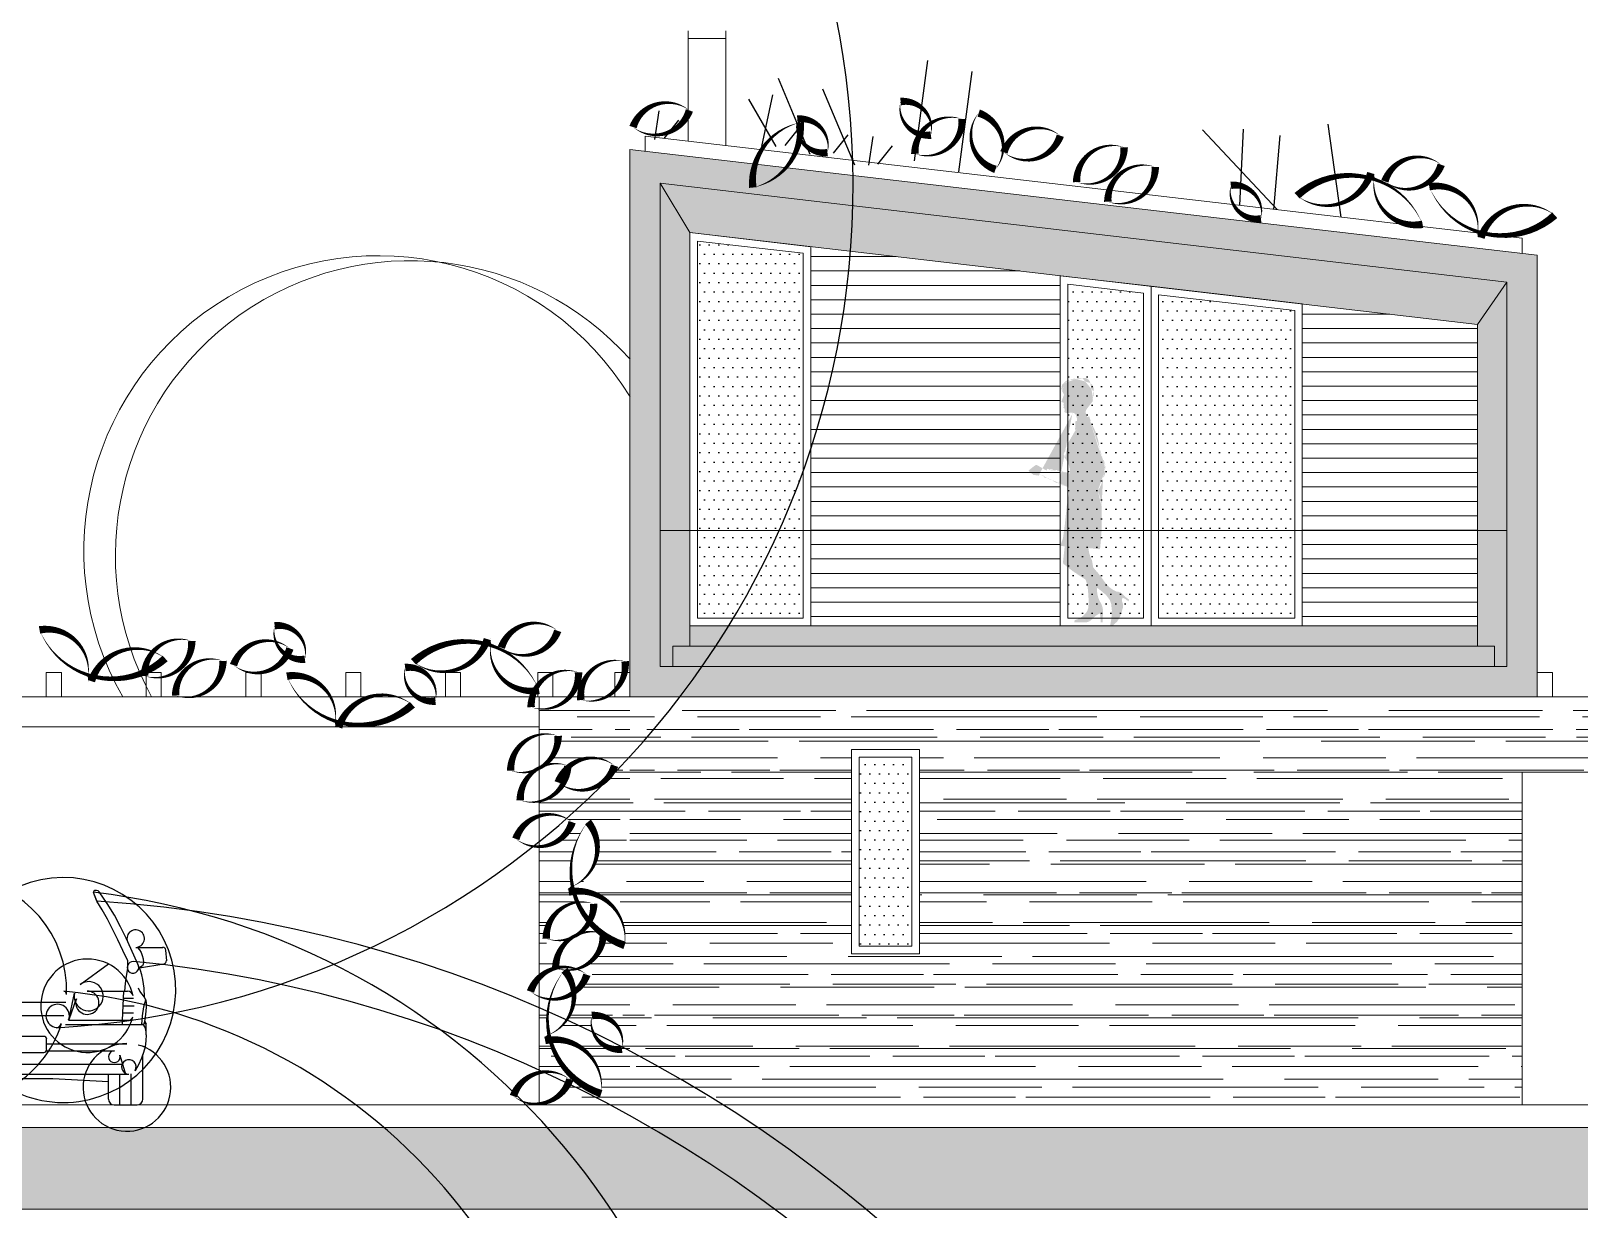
# Model space of a CAD drawing. Header units: metres. Extents: x -686 to 211, y -481 to 125.
# Drawn here: x -498.15 to -487.91, y -382.4 to -374.61 of the extents above; entities that cross this region are included whole.
import ezdxf

# ---------------------------------------------------------------- set-up
doc = ezdxf.new("R2010")
doc.units = ezdxf.units.M
for name, color, linetype in [('2 lidi', 4, 'Continuous'), ('SRAFA', 251, 'Continuous'), ('SRAFY', 3, 'Continuous'), ('srafy sklo', 252, 'Continuous'), ('stafaz', 254, 'Continuous'), ('stávající stromy', 86, 'Continuous'), ('zariz.predmety', 203, 'Continuous'), ('ZDIVO', 1, 'Continuous')]:
    doc.layers.add(name, color=color, linetype=linetype)
doc.layers.add('FLOATINGWINDOWS', color=2, linetype='Continuous', plot=False)
pattern_1 = [(360, (-155.76161, -36.91541), (2e-13, 0.09525), [])]
pattern_2 = [(180, (-948.135153, -1193.209505), (-0.03125, -0.0625), [0, -0.0625])]

# ---------------------------------------------------------------- blocks, each defined once
blk = doc.blocks.new('pani')
at = {"layer": '2 lidi'}
h = blk.add_hatch(color=254, dxfattribs=at)
h.dxf.hatch_style = 1
edge = h.paths.add_edge_path()
edge.add_arc((127.713, 160.006), 0.0103, 420.1574, 488.8546, ccw=False)
edge.add_line((127.718, 160.015), (127.778, 159.981))
edge.add_line((127.778, 159.981), (127.781, 159.979))
edge.add_line((127.781, 159.979), (127.785, 159.991))
edge.add_line((127.785, 159.991), (127.798, 159.987))
edge.add_line((127.798, 159.987), (127.797, 159.983))
edge.add_arc((127.811, 159.959), 0.0282, 417.0679, 481.4785, ccw=False)
edge.add_arc((127.836, 159.932), 0.0516, 418.0185, 460.819, ccw=False)
edge.add_arc((127.871, 159.935), 0.041, 416.4084, 460.5166, ccw=False)
edge.add_arc((127.9, 159.922), 0.048, 414.8266, 457.8068, ccw=False)
edge.add_arc((127.933, 159.929), 0.033, 446.1077, 459.4391, ccw=False)
edge.add_ellipse((127.783, 159.966), major_axis=(0, 0.153), ratio=1, start_angle=268.4632, end_angle=308.6853)
edge.add_arc((127.953, 160.089), 0.0581, 158.3411, 208.8232, ccw=False)
edge.add_arc((128.283, 159.958), 0.413, 509.8454, 518.3411, ccw=False)
edge.add_line((127.926, 160.166), (127.977, 160.253))
edge.add_line((127.977, 160.253), (127.97, 160.248))
edge.add_line((127.97, 160.248), (127.971, 160.305))
edge.add_line((127.971, 160.305), (127.982, 160.307))
edge.add_ellipse((127.91, 160.314), major_axis=(0, 0.0723), ratio=1, start_angle=263.773, end_angle=295.7568)
edge.add_ellipse((127.949, 160.332), major_axis=(0, 0.0302), ratio=1, start_angle=-63.5688, end_angle=-8.1618)
edge.add_line((127.953, 160.362), (127.935, 160.361))
edge.add_line((127.935, 160.361), (127.915, 160.36))
edge.add_line((127.915, 160.36), (127.907, 160.361))
edge.add_arc((127.907, 160.364), 0.00305, 242.0319, 264.899, ccw=False)
edge.add_arc((127.912, 160.373), 0.0129, 154.4371, 242.0319, ccw=False)
edge.add_ellipse((127.89, 160.383), major_axis=(0, 0.0109), ratio=1, start_angle=244.2782, end_angle=336.03)
edge.add_arc((127.896, 160.398), 0.0055, 218.4689, 252.6705, ccw=False)
edge.add_arc((127.893, 160.397), 0.00246, 112.5015, 253.842, ccw=False)
edge.add_arc((127.926, 160.288), 0.117, 464.8255, 467.2184, ccw=False)
edge.add_ellipse((127.886, 160.403), major_axis=(0, 0.0105), ratio=1, start_angle=254.7305, end_angle=298.4703)
edge.add_ellipse((127.899, 160.394), major_axis=(0, 0.0151), ratio=1, start_angle=13.9879, end_angle=18.3859)
edge.add_arc((127.893, 160.418), 0.0102, 239.7663, 280.0401, ccw=False)
edge.add_arc((127.892, 160.408), 0.00489, 459.3218, 522.0136, ccw=False)
edge.add_ellipse((127.885, 160.421), major_axis=(0, 0.0109), ratio=1, start_angle=216.6575, end_angle=305.9072)
edge.add_line((127.894, 160.428), (127.884, 160.431))
edge.add_line((127.884, 160.431), (127.882, 160.433))
edge.add_line((127.882, 160.433), (127.88, 160.434))
edge.add_line((127.88, 160.434), (127.879, 160.435))
edge.add_line((127.879, 160.435), (127.881, 160.439))
edge.add_line((127.881, 160.439), (127.896, 160.479))
edge.add_ellipse((127.893, 160.48), major_axis=(0, 0.00305), ratio=1, start_angle=249.3016, end_angle=295.7861)
edge.add_line((127.896, 160.481), (127.89, 160.493))
edge.add_ellipse((127.801, 160.444), major_axis=(0, 0.102), ratio=1, start_angle=-60.9985, end_angle=-55.3297)
edge.add_arc((127.921, 160.508), 0.0366, 135.7257, 190.2312, ccw=False)
edge.add_ellipse((127.935, 160.491), major_axis=(0, 0.0589), ratio=1, start_angle=43.5105, end_angle=79.3982)
edge.add_arc((127.92, 160.499), 0.043, 511.6027, 536.7327, ccw=False)
edge.add_arc((127.893, 160.529), 0.0142, 159.2271, 220.4293, ccw=False)
edge.add_line((127.88, 160.534), (127.886, 160.55))
edge.add_arc((127.908, 160.528), 0.0313, 472.9551, 494.8602, ccw=False)
edge.add_arc((127.931, 160.537), 0.0408, 444.4943, 510.6373, ccw=False)
edge.add_arc((127.965, 160.534), 0.0524, 436.0856, 484.486, ccw=False)
edge.add_arc((128.003, 160.541), 0.0508, 432.8599, 480.5756, ccw=False)
edge.add_arc((128.029, 160.55), 0.0418, 371.591, 465.3258, ccw=False)
edge.add_arc((128.042, 160.514), 0.052, 345.9816, 417.1177, ccw=False)
edge.add_arc((128.057, 160.488), 0.0377, 323.4009, 381.4325, ccw=False)
edge.add_arc((128.029, 160.469), 0.0593, 344.0111, 356.7905, ccw=False)
edge.add_arc((128.066, 160.445), 0.0214, 328.4735, 381.1133, ccw=False)
edge.add_line((128.084, 160.434), (128.051, 160.392))
edge.add_ellipse((128.074, 160.366), major_axis=(0, 0.0344), ratio=1, start_angle=40.832, end_angle=119.7331)
edge.add_ellipse((128.076, 160.356), major_axis=(0, 0.0331), ratio=1, start_angle=103.1286, end_angle=135.8096)
edge.add_line((128.053, 160.332), (128.062, 160.339))
edge.add_line((128.062, 160.339), (128.073, 160.308))
edge.add_line((128.073, 160.308), (128.069, 160.306))
edge.add_arc((127.717, 160.085), 0.416, 362.7274, 392.0768, ccw=False)
edge.add_arc((128.023, 160.022), 0.137, 372.2555, 397.3408, ccw=False)
edge.add_arc((128.092, 160.007), 0.078, 366.0167, 394.3935, ccw=False)
edge.add_arc((128.085, 160.001), 0.0857, 350.4076, 369.5566, ccw=False)
edge.add_arc((128.08, 159.979), 0.0904, 326.3346, 364.743, ccw=False)
edge.add_arc((127.945, 159.967), 0.213, 324.9985, 349.8141, ccw=False)
edge.add_arc((127.827, 159.718), 0.319, 364.7559, 383.3457, ccw=False)
edge.add_arc((128.104, 159.742), 0.0411, 360.1486, 363.7937, ccw=False)
edge.add_line((128.145, 159.742), (128.145, 159.583))
edge.add_line((128.145, 159.583), (128.14, 159.516))
edge.add_line((128.14, 159.516), (128.135, 159.464))
edge.add_arc((128.129, 159.465), 0.00635, 259.1349, 352.4606, ccw=False)
edge.add_line((128.127, 159.459), (128.076, 159.465))
edge.add_line((128.076, 159.465), (128.058, 159.466))
edge.add_line((128.058, 159.466), (128.062, 159.438))
edge.add_line((128.062, 159.438), (128.069, 159.414))
edge.add_line((128.069, 159.414), (128.082, 159.383))
edge.add_line((128.082, 159.383), (128.089, 159.339))
edge.add_arc((127.983, 159.25), 0.139, 395.7852, 399.8763, ccw=False)
edge.add_arc((127.495, 158.786), 0.811, 394.1977, 402.2804, ccw=False)
edge.add_ellipse((128.311, 159.34), major_axis=(0, 0.175), ratio=1, start_angle=124.2156, end_angle=157.6727)
edge.add_arc((128.246, 159.126), 0.0521, 402.2732, 451.3602, ccw=False)
edge.add_ellipse((128.444, 159.307), major_axis=(0, 0.216), ratio=1, start_angle=132.2911, end_angle=146.7264)
edge.add_line((128.326, 159.126), (128.324, 159.114))
edge.add_line((128.324, 159.114), (128.308, 159.124))
edge.add_line((128.308, 159.124), (128.304, 159.128))
edge.add_line((128.304, 159.128), (128.286, 159.138))
edge.add_line((128.286, 159.138), (128.282, 159.136))
edge.add_line((128.282, 159.136), (128.281, 159.129))
edge.add_line((128.281, 159.129), (128.279, 159.118))
edge.add_line((128.279, 159.118), (128.286, 159.098))
edge.add_line((128.286, 159.098), (128.287, 159.076))
edge.add_line((128.287, 159.076), (128.279, 159.047))
edge.add_line((128.279, 159.047), (128.267, 159.013))
edge.add_line((128.267, 159.013), (128.248, 158.98))
edge.add_line((128.248, 158.98), (128.218, 158.953))
edge.add_line((128.218, 158.953), (128.207, 158.949))
edge.add_line((128.207, 158.949), (128.203, 158.95))
edge.add_line((128.203, 158.95), (128.204, 158.968))
edge.add_line((128.204, 158.968), (128.21, 159.001))
edge.add_line((128.21, 159.001), (128.213, 159.055))
edge.add_line((128.213, 159.055), (128.208, 159.098))
edge.add_line((128.208, 159.098), (128.2, 159.122))
edge.add_line((128.2, 159.122), (128.174, 159.157))
edge.add_line((128.174, 159.157), (128.138, 159.186))
edge.add_line((128.138, 159.186), (128.116, 159.204))
edge.add_ellipse((128.268, 159.187), major_axis=(0, 0.153), ratio=1, start_angle=83.7792, end_angle=120.9883)
edge.add_arc((128.028, 159.043), 0.127, 357.836, 390.9704, ccw=False)
edge.add_ellipse((128.777, 158.968), major_axis=(0, 0.626), ratio=1, start_angle=83.4955, end_angle=89.3577)
edge.add_line((128.151, 158.975), (128.14, 158.975))
edge.add_line((128.14, 158.975), (128.135, 159.028))
edge.add_ellipse((128.131, 159.028), major_axis=(0, 0.00439), ratio=1, start_angle=265.4756, end_angle=386.9949)
edge.add_ellipse((128.199, 158.894), major_axis=(0, 0.155), ratio=1, start_angle=26.9949, end_angle=48.3179)
edge.add_arc((128.032, 159.043), 0.0692, 276.7749, 318.3, ccw=False)
edge.add_line((128.04, 158.974), (127.964, 158.974))
edge.add_line((127.964, 158.974), (127.968, 158.991))
edge.add_ellipse((127.945, 159.105), major_axis=(0, 0.117), ratio=1, start_angle=191.3755, end_angle=226.3236)
edge.add_ellipse((127.979, 159.086), major_axis=(0, 0.0794), ratio=1, start_angle=219.0935, end_angle=272.1837)
edge.add_ellipse((127.34, 159.109), major_axis=(0, 0.719), ratio=1, start_angle=268.4829, end_angle=275.6523)
edge.add_ellipse((127.836, 159.176), major_axis=(0, 0.219), ratio=1, start_angle=-89.303, end_angle=-68.1109)
edge.add_line((128.039, 159.258), (127.997, 159.285))
edge.add_arc((128.614, 160.231), 1.129, 234.2601, 236.8721, ccw=False)
edge.add_line((127.954, 159.314), (127.895, 159.36))
edge.add_arc((127.904, 159.372), 0.0148, 173.7382, 231.745, ccw=False)
edge.add_line((127.89, 159.374), (127.901, 159.478))
edge.add_line((127.901, 159.478), (127.88, 159.48))
edge.add_arc((127.88, 159.486), 0.00635, 160.0299, 265.319, ccw=False)
edge.add_line((127.874, 159.488), (127.89, 159.532))
edge.add_line((127.89, 159.532), (127.902, 159.622))
edge.add_line((127.902, 159.622), (127.902, 159.623))
edge.add_line((127.902, 159.623), (127.915, 159.747))
edge.add_line((127.915, 159.747), (127.929, 159.823))
edge.add_line((127.929, 159.823), (127.926, 159.868))
edge.add_arc((127.955, 159.935), 0.0728, 235.0166, 247.1926, ccw=False)
edge.add_arc((127.928, 159.987), 0.113, 235.7967, 262.4722, ccw=False)
edge.add_arc((127.879, 159.987), 0.0942, 227.2098, 261.2742, ccw=False)
edge.add_arc((127.826, 159.988), 0.0715, 229.4789, 260.9868, ccw=False)
edge.add_line((127.779, 159.934), (127.778, 159.93))
edge.add_line((127.778, 159.93), (127.764, 159.935))
edge.add_line((127.764, 159.935), (127.767, 159.942))
edge.add_line((127.767, 159.942), (127.734, 159.954))
edge.add_line((127.734, 159.954), (127.73, 159.947))
edge.add_arc((127.728, 159.949), 0.00296, 261.0534, 329.4677, ccw=False)
edge.add_line((127.727, 159.946), (127.693, 159.951))
edge.add_line((127.693, 159.951), (127.664, 159.976))
edge.add_arc((127.666, 159.978), 0.00296, 128.8546, 229.8237, ccw=False)
edge.add_line((127.664, 159.981), (127.706, 160.014))
edge = h.paths.add_edge_path(flags=16)
edge.add_arc((128.135, 159.743), 0.0103, 360.1486, 363.6715, ccw=False)
edge.add_arc((128.135, 159.743), 0.0103, 360.1486, 363.6715)
edge = h.paths.add_edge_path(flags=17)
edge.add_arc((128.124, 159.743), 0.0206, 360.1486, 363.7108, ccw=False)
edge.add_arc((128.124, 159.743), 0.0206, 360.1486, 363.7108)
edge = h.paths.add_edge_path(flags=16)
edge.add_arc((127.928, 159.987), 0.113, 235.5357, 235.7967, ccw=False)
edge.add_line((127.734, 159.954), (127.733, 159.955))
edge.add_line((127.957, 160.363), (127.953, 160.362))
blk = doc.blocks.new('SYM_AUTO_MERCEDES_MB100-V')
at = {"color": 7, "linetype": 'Continuous'}
for p, q in [((58.3, 134.9), (56, 140.6)), ((-104.3, 95.4), (-103.9, 102.4)), ((-101.9, 104.2), (-84.1, 104.2)), ((84, 104.2), (101.9, 104.2)), ((103.8, 102.4), (104.3, 95.4)), ((-102.7, 93.4), (-86.5, 90.7)), ((-66, 93.4), (-47.2, 79.7)), ((47.2, 79.7), (66, 93.4)), ((86.5, 90.7), (102.7, 93.4)), ((0, 84), (-3.4, 82)), ((0, 87.8), (0, 84)), ((0, 84), (3.3, 82)), ((-78.5, 75.3), (-52, 75.3)), ((-76.3, 75.3), (-75.3, 56)), ((-39.7, 56.2), (-43.4, 73.9)), ((0, 76.9), (0, 50.2)), ((43.4, 73.9), (39.6, 56.2)), ((52, 75.3), (78.5, 75.3)), ((75.3, 56), (76.2, 75.3)), ((-83, 65.6), (-75.8, 65.6)), ((-82.6, 70.5), (-76, 70.5)), ((-39.7, 56.2), (-44.8, 70.2)), ((-37.9, 68), (37.9, 68)), ((44.7, 70.2), (39.7, 56.2)), ((75.8, 65.6), (83, 65.6)), ((76, 70.5), (82.6, 70.5)), ((-91, 53.6), (-89.8, 55.6)), ((-91, 53.6), (-91, 46.3)), ((-88.1, 53.1), (-91, 53.6)), ((-88.1, 53.1), (-37.5, 53.1)), ((-82.6, 60.8), (-75.5, 60.8)), ((-79.3, 56), (-39.6, 56)), ((-75.3, 56), (-75.3, 53.1)), ((-36.4, 59.1), (36.4, 59.1)), ((37.5, 53.1), (88.2, 53.1)), ((39.6, 56), (79.3, 56)), ((75.3, 53.1), (75.3, 56)), ((75.5, 60.8), (82.6, 60.8)), ((91, 53.6), (88.1, 53.1)), ((89.8, 55.6), (91, 53.6)), ((91, 46.3), (91, 53.6)), ((-25.1, 36.7), (-25.1, 43.4)), ((-23.2, 45.4), (23.2, 45.4)), ((25.1, 36.7), (25.1, 43.4)), ((-85.7, 39.5), (-90.1, 38.4)), ((-88.8, 33.4), (-88.8, 3.9)), ((-78.2, 40.5), (-25.1, 40.5)), ((-77.2, 20.3), (-73.6, 32.9)), ((-69.9, 35.7), (-25.1, 35.7)), ((-23.2, 34.7), (23.2, 34.7)), ((24.8, 35.7), (69.9, 35.7)), ((25.1, 40.5), (78.2, 40.5)), ((73.6, 32.9), (77.2, 20.3)), ((90.1, 38.4), (85.7, 39.6)), ((88.7, 3.9), (88.7, 33.4)), ((-81.2, 20.6), (-81.2, 0)), ((-75.3, 27), (75.3, 27)), ((81.1, 0), (81.1, 20.6)), ((-79.5, 20.3), (79.5, 20.3)), ((-73.6, 20.3), (-73.6, 0)), ((-66, 20.3), (-66, 3.9)), ((-66, 15.4), (-29.1, 17.4)), ((-29.1, 17.4), (29.1, 17.4)), ((29.1, 17.4), (66, 15.4)), ((66, 3.9), (66, 20.3)), ((73.6, 0), (73.6, 20.3)), ((-84.9, 0), (-69.8, 0)), ((69.8, 0), (84.9, 0))]:
    blk.add_line(p, q, dxfattribs=at)
for points in [[(-84.7, 94.6), (-77.6, 110.2), (-73.9, 117.9), (-69.9, 125.5), (-65.1, 133.3), (-59.8, 140.9)], [(-78.8, 95.2), (-75.6, 102.2), (-72.3, 109.2), (-65.3, 122.9), (-63.7, 126), (-61.9, 129.1), (-60.1, 131.9), (-58.4, 134.7), (-57.1, 137.6), (-56, 140.6)], [(-59.8, 140.9), (-59.1, 141.5), (-58, 141.8), (-57, 141.8), (-56.3, 141.4), (-56.1, 141), (-56, 140.6)], [(59.8, 140.9), (59.1, 141.5), (58, 141.8), (57, 141.8), (56.3, 141.4), (56.1, 141), (56, 140.6)], [(78.8, 95.2), (75.6, 102.2), (72.3, 109.2), (65.3, 122.9), (63.7, 126), (61.9, 129.1), (60.1, 131.9), (58.4, 134.7), (57.1, 137.6), (56, 140.6)], [(84.7, 94.6), (77.6, 110.2), (73.9, 117.9), (69.9, 125.5), (65.1, 133.3), (59.8, 140.9)], [(-85.1, 104.2), (-86.5, 102.6), (-87.6, 100.8), (-88.3, 98.8), (-88.9, 96.6), (-89.1, 94.1), (-88.9, 93), (-88.4, 92.1), (-87.5, 91.3), (-86.5, 90.7)], [(85.1, 104.2), (86.5, 102.6), (87.6, 100.8), (88.3, 98.8), (88.9, 96.6), (89.1, 94.1), (88.9, 93), (88.4, 92.1), (87.5, 91.3), (86.5, 90.7)], [(-89.8, 71.3), (-89.6, 77.2), (-88.8, 83), (-88.1, 86), (-87.1, 88.9), (-84.7, 94.6)], [(-76.8, 75.3), (-77.2, 80.3), (-78, 85.2), (-78.7, 90.2), (-78.8, 92.7), (-78.8, 95.2)], [(76.8, 75.3), (77.2, 80.3), (78, 85.2), (78.7, 90.2), (78.8, 92.7), (78.8, 95.2)], [(89.8, 71.3), (89.6, 77.2), (88.8, 83), (88.1, 86), (87.1, 88.9), (84.7, 94.6)], [(-90.7, 69.5), (-89.6, 71.5), (-88.2, 73.3), (-86.8, 75.2), (-85.9, 77.2)], [(90.7, 69.5), (89.6, 71.5), (88.2, 73.3), (86.8, 75.2), (85.9, 77.2)], [(-90.7, 69.5), (-91, 67.1), (-91, 64.6), (-90.5, 59.7), (-90, 56.5), (-89.3, 53.3)], [(-88.1, 53.1), (-88.4, 59), (-89.4, 64.9), (-90, 67.2), (-90.7, 69.5)], [(88.1, 53.1), (88.4, 59), (89.4, 64.9), (90, 67.2), (90.7, 69.5)], [(90.7, 69.5), (91, 67.1), (91, 64.6), (90.5, 59.7), (90, 56.5), (89.3, 53.3)], [(-91, 46.3), (-90.9, 48.4), (-90.5, 50.6), (-90.1, 51.6), (-89.3, 52.7), (-88.8, 53), (-88.1, 53.1)], [(91, 46.3), (90.9, 48.4), (90.5, 50.6), (90.1, 51.6), (89.3, 52.7), (88.8, 53), (88.1, 53.1)], [(-91, 46.3), (-90.8, 42.4), (-90.2, 38.5), (-89.2, 34.6), (-87.8, 30.9), (-85.9, 26.6), (-83.6, 22.5)], [(91, 46.3), (90.8, 42.4), (90.2, 38.5), (89.2, 34.6), (87.8, 30.9), (85.9, 26.6), (83.6, 22.5)]]:
    blk.add_lwpolyline(points, dxfattribs=at)
blk.add_circle((0, 84), 3.86, dxfattribs=at)
for centre, radius, start, end in [((0, -335.2), 479.1, 83.2902, 96.7098), ((0, -747.4), 884.1, 86.2131, 93.787), ((-101.9, 102.3), 1.93, 90.0139, 176.001), ((-84.1, 110), 5.79, 269.9969, 331.0453), ((84, 110), 5.79, 208.898, 270.0032), ((101.9, 102.3), 1.93, 3.999, 89.9861), ((-102.4, 95.3), 1.93, 176, 260.2481), ((-82.2, 91), 3.86, 95.5893, 144.3447), ((0, -748.9), 847.8, 84.4077, 95.5894), ((82.2, 91), 3.86, 35.6553, 84.4107), ((102.4, 95.3), 1.93, 279.7519, 364), ((-52.1, 65.6), 30.9, 167.6486, 193.9434), ((-78.5, 71.4), 3.86, 89.9996, 167.6485), ((-52, 67.6), 7.72, 19.9999, 89.9998), ((-52.9, 71.9), 9.65, 11.9999, 54), ((-36.3, 73.2), 1.93, 95.4998, 182.1629), ((36.1, 76), 74.4, 182.1625, 197.3586), ((0, -304), 380.9, 84.4999, 95.5), ((-36.1, 76), 74.4, 342.6414, 357.8375), ((36.3, 73.2), 1.93, 357.8371, 444.5002), ((52.9, 71.9), 9.65, 126.0001, 168.0001), ((52, 67.6), 7.72, 90.0002, 160), ((78.5, 71.4), 3.86, 12.3515, 90.0004), ((52.1, 65.6), 30.9, 346.0566, 372.3514), ((-79.3, 58.9), 2.9, 193.9435, 270.0001), ((-32.4, 58.9), 7.72, 200.0001, 266.6262), ((-31.2, 54.9), 3.86, 197.3589, 266.7713), ((31.2, 54.9), 3.86, 273.2287, 342.6411), ((32.4, 58.9), 7.72, 273.3739, 339.9999), ((79.3, 58.9), 2.9, 269.9999, 346.0565), ((0, 608.6), 558.4, 266.6262, 273.229), ((-23.2, 43.4), 1.93, 90, 180), ((23.2, 43.4), 1.93, 0, 90), ((-78.2, 11.6), 29, 90, 105), ((-69.9, 31.9), 3.86, 89.9999, 163.9999), ((-23.2, 36.7), 1.93, 180, 270), ((23.2, 36.7), 1.93, 270, 360), ((69.9, 31.9), 3.86, 16, 90.0001), ((78.2, 11.6), 29, 75, 90), ((-79.5, 25.1), 4.83, 212.4715, 270.0004), ((79.5, 25.1), 4.83, 269.9997, 327.5285), ((-84.9, 3.9), 3.86, 180, 270), ((-69.8, 3.9), 3.86, 270, 360), ((69.8, 3.9), 3.86, 180, 269.9999), ((84.9, 3.9), 3.86, 270, 360)]:
    blk.add_arc(centre, radius, start, end, dxfattribs=at)

msp = doc.modelspace()

# ---------------------------------------------------------------- hatches: boundary and pattern name
at = {"layer": 'SRAFA', "linetype": 'Continuous', "lineweight": 0}
h = msp.add_hatch(dxfattribs=at)
h.set_pattern_fill('LINE', color=256, scale=0.03, angle=360, style=0)
h.set_pattern_definition(pattern_1)
h.paths.add_polyline_path([(-491.345, -376.227), (-492.995, -376.035), (-492.995, -377.912), (-491.345, -377.912)])
h = msp.add_hatch(dxfattribs=at)
h.set_pattern_fill('LINE', color=256, scale=0.03, angle=360, style=0)
h.set_pattern_definition(pattern_1)
h.paths.add_polyline_path([(-488.586, -376.549), (-489.745, -376.414), (-489.745, -377.912), (-488.586, -377.912)])
h = msp.add_hatch(dxfattribs=at)
h.set_pattern_fill('LINE', color=256, scale=0.03, angle=360, style=0)
h.set_pattern_definition(pattern_1)
h.paths.add_polyline_path([(-491.345, -377.912), (-492.995, -377.912), (-492.995, -378.542), (-491.345, -378.542)])
h = msp.add_hatch(dxfattribs=at)
h.set_pattern_fill('LINE', color=256, scale=0.03, angle=360, style=0)
h.set_pattern_definition(pattern_1)
h.paths.add_polyline_path([(-488.586, -377.912), (-489.745, -377.912), (-489.745, -378.542), (-488.586, -378.542)])
h = msp.add_hatch(dxfattribs=at)
h.set_pattern_fill('AR-RROOF,_O', color=256, scale=0.008, angle=360)
h.set_pattern_definition([(360, (-168.2616, -36.91541), (0.44704, 0.2032), [3.048, -0.4064, 1.016, -0.2032]), (360, (-167.99135, -36.8138), (-0.2032, 0.270256), [0.6096, -0.067056, 1.2192, -0.1524]), (360, (-168.16001, -36.74269), (1.05664, 0.136144), [1.6256, -0.28448, 0.8128, -0.2032])])
h.paths.add_polyline_path([(-494.191, -379.012), (-494.291, -379.012), (-494.346, -379.012, -0.187517), (-494.516, -379.034, -0.02355), (-494.517, -379.012), (-494.59, -379.012, -0.241086), (-494.791, -379.092), (-494.791, -379.263, -0.133794), (-494.666, -379.271, -0.255555), (-494.771, -379.473, -0.182799), (-494.603, -379.467, -0.01456), (-494.603, -379.481, -0.3725), (-494.293, -379.468, -0.477216), (-494.639, -379.597, -0.203923), (-494.791, -379.704), (-494.791, -379.8, -0.247594), (-494.573, -379.842, -0.313863), (-494.791, -380.004), (-494.791, -380.869, -0.133838), (-494.682, -380.807, -0.254062), (-494.577, -380.606, -0.182799), (-494.745, -380.612, -0.382881), (-494.538, -380.371, -0.036808), (-494.564, -380.299, 0.02656), (-494.596, -380.304, 0.520567), (-494.589, -380.273, 0.017027), (-494.571, -380.266, -0.221401), (-494.469, -379.84, -0.499116), (-494.571, -380.266, 0.01621), (-494.564, -380.299, -0.48727), (-494.227, -380.657, -0.077038), (-494.368, -380.583, -0.340367), (-494.545, -380.813, -0.083878), (-494.476, -380.851, -0.158522), (-494.563, -380.969, -0.325781), (-494.727, -381.248, 0.01621), (-494.719, -381.281, -0.48727), (-494.382, -381.638, -0.250948), (-494.719, -381.281, 0.02656), (-494.752, -381.286, 0.520567), (-494.745, -381.255, 0.017027), (-494.727, -381.248, -0.114814), (-494.72, -381.013, -0.076659), (-494.791, -380.996), (-494.791, -381.499, -0.229498), (-494.589, -381.544, -0.295764), (-494.791, -381.705), (-494.791, -381.712), (-494.191, -381.712)])
h.paths.add_polyline_path([(-494.244, -381.344, -0.520567), (-494.443, -381.121, -0.520567)], flags=16)
h = msp.add_hatch(dxfattribs=at)
h.set_pattern_fill('AR-RROOF,_O', color=256, scale=0.008, angle=360)
h.set_pattern_definition([(360, (-155.7616, -36.91541), (0.44704, 0.2032), [3.048, -0.4064, 1.016, -0.2032]), (360, (-155.49135, -36.8138), (-0.2032, 0.270256), [0.6096, -0.067056, 1.2192, -0.1524]), (360, (-155.66001, -36.74269), (1.05664, 0.136144), [1.6256, -0.28448, 0.8128, -0.2032])])
h.paths.add_polyline_path([(-488.291, -379.512), (-487.491, -379.512), (-487.491, -381.712), (-487.191, -381.712), (-487.191, -379.012), (-488.191, -379.012), (-494.191, -379.012), (-494.191, -381.712), (-488.291, -381.712)])
h.paths.add_polyline_path([(-492.726, -379.362), (-492.276, -379.362), (-492.276, -380.712), (-492.726, -380.712)], flags=16)
h.paths.add_polyline_path([(-492.676, -379.412), (-492.326, -379.412), (-492.326, -380.662), (-492.676, -380.662)], flags=0)
at = {"layer": 'SRAFA', "linetype": 'Continuous'}
msp.add_hatch(color=256, dxfattribs=at).paths.add_polyline_path([(-444.88, -381.862), (-544.191, -381.862), (-544.191, -382.401), (-444.88, -382.401)])
at = {"layer": 'srafy sklo', "linetype": 'Continuous', "lineweight": 0}
h = msp.add_hatch(color=256, dxfattribs=at)
h.paths.add_polyline_path([(-494.191, -375.392), (-488.191, -376.092), (-488.191, -379.012), (-494.191, -379.012)])
h.paths.add_polyline_path([(-493.991, -375.616), (-493.991, -378.812), (-488.391, -378.812), (-488.391, -376.27)], flags=16)
for points in [[(-493.991, -375.616), (-493.795, -375.941), (-492.995, -376.035), (-488.586, -376.549), (-488.391, -376.27)], [(-493.795, -375.941), (-493.991, -375.616), (-493.991, -377.912), (-493.795, -377.912)], [(-488.391, -376.27), (-488.586, -376.549), (-488.586, -377.912), (-488.391, -377.912)], [(-493.795, -377.912), (-493.991, -377.912), (-493.991, -378.812), (-493.907, -378.812), (-493.907, -378.677), (-493.795, -378.677), (-493.795, -378.542)], [(-488.391, -377.912), (-488.586, -377.912), (-488.586, -378.542), (-488.586, -378.677), (-488.474, -378.677), (-488.474, -378.812), (-488.391, -378.812)], [(-488.586, -378.542), (-493.795, -378.542), (-493.795, -378.677), (-488.586, -378.677)], [(-488.474, -378.677), (-493.907, -378.677), (-493.907, -378.812), (-488.474, -378.812)]]:
    msp.add_hatch(color=253, dxfattribs=at).paths.add_polyline_path(points)
at = {"layer": 'stafaz', "linetype": 'Continuous'}
h = msp.add_hatch(dxfattribs=at)
h.set_pattern_fill('DOTS', color=256, angle=149.9014, style=0)
h.set_pattern_definition(pattern_2)
h.paths.add_polyline_path([(-493.045, -376.079), (-493.745, -375.998), (-493.745, -377.912), (-493.045, -377.912)])
h = msp.add_hatch(dxfattribs=at)
h.set_pattern_fill('DOTS', color=256, angle=149.9014, style=0)
h.set_pattern_definition(pattern_2)
h.paths.add_polyline_path([(-490.795, -376.342), (-491.295, -376.283), (-491.295, -377.912), (-490.795, -377.912)])
h = msp.add_hatch(dxfattribs=at)
h.set_pattern_fill('DOTS', color=256, angle=149.9014, style=0)
h.set_pattern_definition(pattern_2)
h.paths.add_polyline_path([(-489.795, -376.458), (-490.695, -376.353), (-490.695, -377.912), (-489.795, -377.912)])
h = msp.add_hatch(dxfattribs=at)
h.set_pattern_fill('DOTS', color=256, angle=149.9014, style=0)
h.set_pattern_definition(pattern_2)
h.paths.add_polyline_path([(-493.045, -377.912), (-493.745, -377.912), (-493.745, -378.492), (-493.045, -378.492)])
h = msp.add_hatch(dxfattribs=at)
h.set_pattern_fill('DOTS', color=256, angle=149.9014, style=0)
h.set_pattern_definition(pattern_2)
h.paths.add_polyline_path([(-490.795, -377.912), (-491.295, -377.912), (-491.295, -378.492), (-490.795, -378.492)])
h = msp.add_hatch(dxfattribs=at)
h.set_pattern_fill('DOTS', color=256, angle=149.9014, style=0)
h.set_pattern_definition(pattern_2)
h.paths.add_polyline_path([(-489.795, -377.912), (-490.695, -377.912), (-490.695, -378.492), (-489.795, -378.492)])
h = msp.add_hatch(dxfattribs=at)
h.set_pattern_fill('DOTS', color=256, angle=149.9014, style=0)
h.set_pattern_definition(pattern_2)
h.paths.add_polyline_path([(-492.326, -380.662), (-492.326, -379.412), (-492.676, -379.412), (-492.676, -380.662)])

# ---------------------------------------------------------------- linework, layer by layer
at = {"layer": 'FLOATINGWINDOWS', "linetype": 'Continuous', "lineweight": 0, "flags": 128}
msp.add_lwpolyline([(-493.991, -375.616), (-493.991, -378.812), (-488.391, -378.812), (-488.391, -376.27)], close=True, dxfattribs=at)
at = {"layer": 'SRAFA', "linetype": 'Continuous', "lineweight": 0}
msp.add_lwpolyline([(-444.88, -381.862), (-544.191, -381.862), (-544.191, -382.401), (-444.88, -382.401)], close=True, dxfattribs=at)
at = {"layer": 'SRAFY', "linetype": 'Continuous', "lineweight": 0}
for p, q in [((-493.806, -375.336), (-493.806, -374.608)), ((-493.556, -375.365), (-493.556, -374.608)), ((-493.806, -374.658), (-493.556, -374.658)), ((-494.091, -375.403), (-494.091, -375.303)), ((-494.191, -375.392), (-488.191, -376.092)), ((-494.191, -375.392), (-494.191, -379.012)), ((-493.991, -378.812), (-493.991, -375.616)), ((-493.991, -375.616), (-493.795, -375.941)), ((-493.795, -378.542), (-493.795, -375.941)), ((-493.795, -375.941), (-488.586, -376.549)), ((-492.995, -378.542), (-492.995, -376.035)), ((-488.291, -376.08), (-488.291, -375.979)), ((-488.191, -376.092), (-488.191, -379.012)), ((-491.345, -378.542), (-491.345, -376.227)), ((-490.745, -378.542), (-490.745, -376.297)), ((-488.586, -376.549), (-488.391, -376.27)), ((-488.391, -376.292), (-488.391, -378.812)), ((-488.391, -378.812), (-488.391, -376.292)), ((-489.745, -378.542), (-489.745, -376.414)), ((-488.586, -378.542), (-488.586, -376.549)), ((-493.991, -377.912), (-488.391, -377.912)), ((-493.795, -378.542), (-493.795, -378.677)), ((-488.586, -378.542), (-493.795, -378.542)), ((-488.586, -378.542), (-488.586, -378.677)), ((-488.474, -378.677), (-493.907, -378.677)), ((-493.907, -378.677), (-493.907, -378.812)), ((-488.474, -378.677), (-488.474, -378.812)), ((-488.391, -378.812), (-493.991, -378.812)), ((-500.691, -379.012), (-494.991, -379.012)), ((-500.691, -379.012), (-494.191, -379.012)), ((-494.791, -381.712), (-494.791, -379.012)), ((-488.191, -379.012), (-494.191, -379.012)), ((-488.191, -379.012), (-482.491, -379.012)), ((-488.191, -379.012), (-481.691, -379.012)), ((-499.691, -379.212), (-494.791, -379.212)), ((-488.291, -381.712), (-488.291, -379.512)), ((-487.491, -379.512), (-488.291, -379.512))]:
    msp.add_line(p, q, dxfattribs=at)
msp.add_lwpolyline([(-494.091, -375.303), (-488.291, -375.979)], dxfattribs=at)
for points in [[(-494.191, -375.392), (-488.191, -376.092), (-488.191, -379.012), (-494.191, -379.012)], [(-493.991, -375.616), (-488.391, -376.27), (-488.391, -378.812), (-493.991, -378.812)], [(-497.951, -378.852), (-498.051, -378.852), (-498.051, -379.012), (-497.951, -379.012)], [(-497.291, -378.852), (-497.391, -378.852), (-497.391, -379.012), (-497.291, -379.012)], [(-496.631, -378.852), (-496.731, -378.852), (-496.731, -379.012), (-496.631, -379.012)], [(-495.971, -378.852), (-496.071, -378.852), (-496.071, -379.012), (-495.971, -379.012)], [(-495.311, -378.852), (-495.411, -378.852), (-495.411, -379.012), (-495.311, -379.012)], [(-494.701, -378.852), (-494.801, -378.852), (-494.801, -379.012), (-494.701, -379.012)], [(-494.191, -378.852), (-494.291, -378.852), (-494.291, -379.012), (-494.191, -379.012)], [(-488.091, -378.852), (-488.191, -378.852), (-488.191, -379.012), (-488.091, -379.012)], [(-492.276, -380.712), (-492.276, -379.362), (-492.726, -379.362), (-492.726, -380.712)], [(-492.326, -380.662), (-492.326, -379.412), (-492.676, -379.412), (-492.676, -380.662)]]:
    msp.add_lwpolyline(points, close=True, dxfattribs=at)
at = {"layer": 'SRAFY', "linetype": 'Continuous', "lineweight": 0, "flags": 128}
for points in [[(-493.795, -375.941), (-492.995, -376.035), (-492.995, -378.542), (-493.795, -378.542)], [(-493.745, -375.998), (-493.045, -376.079), (-493.045, -378.492), (-493.745, -378.492)], [(-491.345, -376.227), (-490.745, -376.297), (-490.745, -378.542), (-491.345, -378.542)], [(-491.295, -376.283), (-490.795, -376.342), (-490.795, -378.492), (-491.295, -378.492)], [(-490.745, -376.297), (-489.745, -376.414), (-489.745, -378.542), (-490.745, -378.542)], [(-490.695, -376.353), (-489.795, -376.458), (-489.795, -378.492), (-490.695, -378.492)]]:
    msp.add_lwpolyline(points, close=True, dxfattribs=at)
at = {"layer": 'stávající stromy', "linetype": 'Continuous', "lineweight": 0}
for centre, start, end in [((-495.854, -378.044), 31.4248, 209.7808), ((-495.645, -378.077), 41.7291, 208.6717)]:
    msp.add_arc(centre, 1.949, start, end, dxfattribs=at)
at = {"layer": 'zariz.predmety', "color": 253, "linetype": 'Continuous', "ltscale": 0.001}
for p, q in [((-492.31, -375.467), (-492.221, -374.804)), ((-492.999, -375.425), (-493.209, -374.922)), ((-492.016, -375.539), (-491.927, -374.876)), ((-492.704, -375.496), (-492.915, -374.993)), ((-493.225, -375.372), (-493.405, -375.06)), ((-493.318, -375.372), (-493.246, -375.031)), ((-494.026, -375.326), (-493.998, -375.137)), ((-493.966, -375.319), (-493.869, -375.198)), ((-489.487, -375.84), (-489.573, -375.225)), ((-493.165, -375.365), (-493.068, -375.244)), ((-492.845, -375.417), (-492.749, -375.296)), ((-492.612, -375.496), (-492.583, -375.307)), ((-489.911, -375.79), (-490.405, -375.263)), ((-490.157, -375.762), (-490.133, -375.257)), ((-489.932, -375.79), (-489.89, -375.3)), ((-492.551, -375.489), (-492.455, -375.368))]:
    msp.add_line(p, q, dxfattribs=at)
for points in [[(-493.798, -375.134, 0, 0, 0.520567), (-493.798, -375.134, 0, 0.05, 0.520567), (-494.171, -375.244, 0, 0.05, 0.520567), (-493.798, -375.134, 0.05, 0.05, 0)], [(-492.201, -375.297, 0, 0, 0.520567), (-492.201, -375.297, 0, 0.05, 0.520567), (-492.401, -375.075, 0, 0.05, 0.520567), (-492.201, -375.297, 0.05, 0.05, 0)], [(-491.774, -375.524, 0, 0, 0.520567), (-491.774, -375.524, 0, 0.05, 0.520567), (-491.885, -375.151, 0, 0.05, 0.520567), (-491.774, -375.524, 0.05, 0.05, 0)], [(-493.065, -375.214, 0, 0, 0.520567), (-493.065, -375.214, 0, 0.05, 0.380448), (-493.379, -375.644, 0, 0.05, 0.380448), (-493.065, -375.214, 0.05, 0.05, 0)], [(-492.885, -375.413, 0, 0, 0.520567), (-492.885, -375.413, 0, 0.05, 0.520567), (-493.084, -375.191, 0, 0.05, 0.520567), (-492.885, -375.413, 0.05, 0.05, 0)], [(-491.994, -375.191, 0, 0, 0.520567), (-491.994, -375.191, 0, 0.05, 0.520567), (-492.307, -375.421, 0, 0.05, 0.520567), (-491.994, -375.191, 0.05, 0.05, 0)], [(-491.345, -375.301, 0, 0, 0.520567), (-491.345, -375.301, 0, 0.05, 0.520567), (-491.718, -375.411, 0, 0.05, 0.520567), (-491.345, -375.301, 0.05, 0.05, 0)], [(-490.923, -375.378, 0, 0, 0.520567), (-490.923, -375.378, 0, 0.05, 0.520567), (-491.237, -375.608, 0, 0.05, 0.520567), (-490.923, -375.378, 0.05, 0.05, 0)], [(-488.826, -375.493, 0, 0, 0.520567), (-488.826, -375.493, 0, 0.05, 0.520567), (-489.199, -375.603, 0, 0.05, 0.520567), (-488.826, -375.493, 0.05, 0.05, 0)], [(-490.717, -375.508, 0, 0, 0.520567), (-490.717, -375.508, 0, 0.05, 0.520567), (-491.031, -375.738, 0, 0.05, 0.520567), (-490.717, -375.508, 0.05, 0.05, 0)], [(-489.779, -375.698, 0, 0, 0.520567), (-489.779, -375.698, 0, 0.05, 0.520567), (-489.291, -375.548, 0, 0.05, 0.520567), (-489.268, -375.57, 0, 0.05, 0.520567), (-488.949, -375.887, 0, 0.05, 0.520567), (-489.779, -375.698, 0.05, 0.05, 0)], [(-490.018, -375.851, 0, 0, 0.520567), (-490.018, -375.851, 0, 0.05, 0.520567), (-490.217, -375.629, 0, 0.05, 0.520567), (-490.018, -375.851, 0.05, 0.05, 0)], [(-488.075, -375.827, 0, 0, 0.520567), (-488.075, -375.827, 0, 0.05, 0.520567), (-488.563, -375.976, 0, 0.05, 0.520567), (-488.586, -375.955, 0, 0.05, 0.520567), (-488.905, -375.638, 0, 0.05, 0.520567), (-488.075, -375.827, 0.05, 0.05, 0)], [(-494.669, -378.576, 0, 0, 0.520567), (-494.669, -378.576, 0, 0.05, 0.520567), (-495.042, -378.687, 0, 0.05, 0.520567), (-494.669, -378.576, 0.05, 0.05, 0)], [(-497.265, -378.759, 0, 0, 0.520567), (-497.265, -378.759, 0, 0.05, 0.520567), (-497.753, -378.909, 0, 0.05, 0.520567), (-497.776, -378.887, 0, 0.05, 0.520567), (-498.096, -378.57, 0, 0.05, 0.520567), (-497.265, -378.759, 0.05, 0.05, 0)], [(-497.089, -378.644, 0, 0, 0.520567), (-497.089, -378.644, 0, 0.05, 0.520567), (-497.402, -378.874, 0, 0.05, 0.520567), (-497.089, -378.644, 0.05, 0.05, 0)], [(-496.341, -378.764, 0, 0, 0.520567), (-496.341, -378.764, 0, 0.05, 0.520567), (-496.541, -378.542, 0, 0.05, 0.520567), (-496.341, -378.764, 0.05, 0.05, 0)], [(-495.623, -378.781, 0, 0, 0.520567), (-495.623, -378.781, 0, 0.05, 0.520567), (-495.134, -378.631, 0, 0.05, 0.520567), (-495.111, -378.653, 0, 0.05, 0.520567), (-494.792, -378.97, 0, 0.05, 0.520567), (-495.623, -378.781, 0.05, 0.05, 0)], [(-496.44, -378.693, 0, 0, 0.520567), (-496.44, -378.693, 0, 0.05, 0.520567), (-496.813, -378.803, 0, 0.05, 0.520567), (-496.44, -378.693, 0.05, 0.05, 0)], [(-496.883, -378.775, 0, 0, 0.520567), (-496.883, -378.775, 0, 0.05, 0.520567), (-497.196, -379.004, 0, 0.05, 0.520567), (-496.883, -378.775, 0.05, 0.05, 0)], [(-495.478, -379.041, 0, 0, 0.520567), (-495.478, -379.041, 0, 0.05, 0.520567), (-495.678, -378.819, 0, 0.05, 0.520567), (-495.478, -379.041, 0.05, 0.05, 0)], [(-494.531, -378.851, 0, 0, 0.520567), (-494.531, -378.851, 0, 0.05, 0.520567), (-494.845, -379.081, 0, 0.05, 0.520567), (-494.531, -378.851, 0.05, 0.05, 0)], [(-494.223, -378.778, 0, 0, 0.520567), (-494.223, -378.778, 0, 0.05, 0.520567), (-494.516, -379.034, 0, 0.05, 0.520567), (-494.223, -378.778, 0.05, 0.05, 0)], [(-495.63, -379.065, 0, 0, 0.520567), (-495.63, -379.065, 0, 0.05, 0.520567), (-496.118, -379.215, 0, 0.05, 0.520567), (-496.141, -379.193, 0, 0.05, 0.520567), (-496.46, -378.876, 0, 0.05, 0.520567), (-495.63, -379.065, 0.05, 0.05, 0)], [(-494.666, -379.271, 0, 0, 0.520567), (-494.666, -379.271, 0, 0.05, 0.520567), (-494.98, -379.501, 0, 0.05, 0.520567), (-494.666, -379.271, 0.05, 0.05, 0)], [(-494.293, -379.468, 0, 0, 0.520567), (-494.293, -379.468, 0, 0.05, 0.520567), (-494.666, -379.579, 0, 0.05, 0.520567), (-494.293, -379.468, 0.05, 0.05, 0)], [(-494.603, -379.467, 0, 0, 0.520567), (-494.603, -379.467, 0, 0.05, 0.520567), (-494.917, -379.697, 0, 0.05, 0.520567), (-494.603, -379.467, 0.05, 0.05, 0)], [(-494.573, -379.842, 0, 0, 0.520567), (-494.573, -379.842, 0, 0.05, 0.520567), (-494.946, -379.952, 0, 0.05, 0.520567), (-494.573, -379.842, 0.05, 0.05, 0)], [(-494.227, -380.657, 0, 0, 0.520567), (-494.227, -380.657, 0, 0.05, 0.520567), (-494.596, -380.304, 0, 0.05, 0.520567), (-494.589, -380.273, 0, 0.05, 0.520567), (-494.469, -379.84, 0, 0.05, 0.520567), (-494.227, -380.657, 0.05, 0.05, 0)], [(-494.431, -380.382, 0, 0, 0.520567), (-494.431, -380.382, 0, 0.05, 0.520567), (-494.745, -380.612, 0, 0.05, 0.520567), (-494.431, -380.382, 0.05, 0.05, 0)], [(-494.368, -380.579, 0, 0, 0.520567), (-494.368, -380.579, 0, 0.05, 0.520567), (-494.682, -380.808, 0, 0.05, 0.520567), (-494.368, -380.579, 0.05, 0.05, 0)], [(-494.476, -380.851, 0, 0, 0.520567), (-494.476, -380.851, 0, 0.05, 0.520567), (-494.849, -380.962, 0, 0.05, 0.520567), (-494.476, -380.851, 0.05, 0.05, 0)], [(-494.382, -381.638, 0, 0, 0.520567), (-494.382, -381.638, 0, 0.05, 0.520567), (-494.752, -381.286, 0, 0.05, 0.520567), (-494.745, -381.255, 0, 0.05, 0.520567), (-494.624, -380.821, 0, 0.05, 0.520567), (-494.382, -381.638, 0.05, 0.05, 0)], [(-494.244, -381.344, 0, 0, 0.520567), (-494.244, -381.344, 0, 0.05, 0.520567), (-494.443, -381.121, 0, 0.05, 0.520567), (-494.244, -381.344, 0.05, 0.05, 0)], [(-494.589, -381.544, 0, 0, 0.520567), (-494.589, -381.544, 0, 0.05, 0.520567), (-494.962, -381.654, 0, 0.05, 0.520567), (-494.589, -381.544, 0.05, 0.05, 0)]]:
    msp.add_lwpolyline(points, format="xyseb", close=True, dxfattribs=at)
at = {"layer": 'ZDIVO', "linetype": 'Continuous', "lineweight": 0}
msp.add_line((-531.691, -381.712), (-444.88, -381.712), dxfattribs=at)

# ---------------------------------------------------------------- block references
at = {"linetype": 'Continuous', "lineweight": 0, "rotation": 359.9999999866598}
msp.add_blockref('pani', (-619.217, -537.495), dxfattribs=at)
at = {"linetype": 'Continuous', "lineweight": 0, "xscale": 0.009999999776482589, "yscale": 0.01000000029000603, "zscale": 0.009999999999999998, "rotation": 359.999997998968}
msp.add_blockref('SYM_AUTO_MERCEDES_MB100-V', (-498.3, -381.712), dxfattribs=at)

doc.saveas('drawing.dxf')
